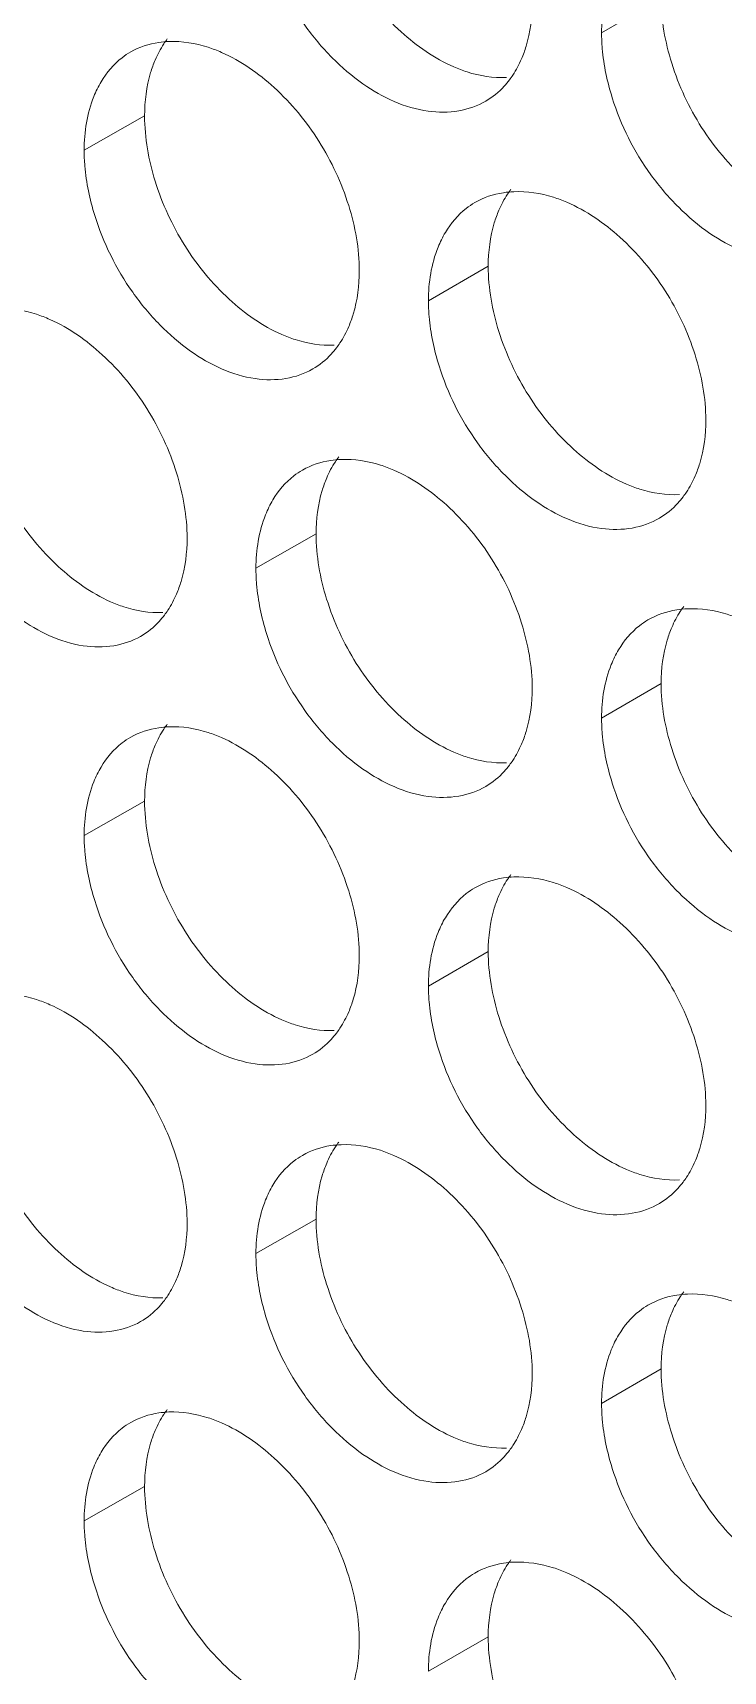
# Model space of a CAD drawing. Header units: millimetres. Extents: x 1177 to 4147, y 93 to 2194.
# Drawn here: x 2607.16 to 2615.09, y 800 to 818.83 of the extents above; entities that cross this region are included whole.
import ezdxf

# ---------------------------------------------------------------- set-up
doc = ezdxf.new("R2010")
doc.units = ezdxf.units.MM
doc.header["$LTSCALE"] = 0.1
doc.layers.get('0').update_dxf_attribs({"lineweight": 13})
doc.layers.add('标注', color=251, linetype='Continuous', lineweight=9)

# ---------------------------------------------------------------- blocks, each defined once
blk = doc.blocks.new('02')
at = {"layer": '标注'}
for p, q in [((4503.958, 761.597), (4502.981, 761.028)), ((4495.478, 759.664), (4494.485, 759.101)), ((4495.478, 759.664), (4494.485, 759.101)), ((4501.12, 757.196), (4500.138, 756.629)), ((4501.12, 757.196), (4500.138, 756.629)), ((4498.293, 752.802), (4497.306, 752.237)), ((4503.958, 750.347), (4502.981, 749.778)), ((4495.478, 748.414), (4494.485, 747.851)), ((4501.12, 745.946), (4500.138, 745.379)), ((4498.293, 741.552), (4497.306, 740.987)), ((4503.958, 739.097), (4502.981, 738.528)), ((4495.478, 737.164), (4494.485, 736.601)), ((4495.478, 737.164), (4494.485, 736.601)), ((4501.12, 734.696), (4500.138, 734.129)), ((4501.12, 734.696), (4500.138, 734.129))]:
    blk.add_line(p, q, dxfattribs=at)
for points, knots in [([(4498.293, 764.052), (4498.293, 763.69), (4498.43, 762.941), (4498.909, 761.904), (4499.627, 761.035), (4500.236, 760.607), (4500.554, 760.469)], [0, 0, 0, 0, 0.24456, 0.50691, 0.765504, 1, 1, 1, 1]), ([(4497.48, 762.417), (4497.62, 761.968), (4497.939, 761.325), (4498.537, 760.615), (4499.173, 760.066), (4499.907, 759.72), (4500.629, 759.719), (4500.944, 759.827), (4501.08, 759.906)], [0, 0, 0, 0, 0.287474, 0.429768, 0.565237, 0.801327, 0.903927, 1, 1, 1, 1]), ([(4503.26, 762.148), (4503.214, 762.071), (4503.043, 761.722), (4502.981, 761.326), (4502.981, 761.028)], [0, 0, 0, 0, 0.232026, 1, 1, 1, 1]), ([(4501.667, 760.6), (4501.696, 760.668), (4501.802, 760.962), (4501.842, 761.279), (4501.842, 761.518)], [0, 0, 0, 0, 0.235309, 1, 1, 1, 1]), ([(4503.958, 761.597), (4503.958, 761.236), (4504.096, 760.487), (4504.579, 759.452), (4505.304, 758.586), (4505.917, 758.161), (4506.237, 758.025)], [0, 0, 0, 0, 0.244219, 0.506251, 0.764892, 1, 1, 1, 1]), ([(4502.981, 761.028), (4502.981, 760.942), (4502.998, 760.58), (4503.074, 760.222), (4503.157, 759.959)], [0, 0, 0, 0, 0.239121, 1, 1, 1, 1]), ([(4495.25, 760.714), (4495.201, 760.686), (4495.007, 760.558), (4494.853, 760.375), (4494.763, 760.224)], [0, 0, 0, 0, 0.24456, 1, 1, 1, 1]), ([(4495.25, 760.714), (4495.201, 760.686), (4495.007, 760.558), (4494.853, 760.375), (4494.763, 760.224)], [0, 0, 0, 0, 0.24456, 1, 1, 1, 1]), ([(4495.878, 760.886), (4495.821, 760.883), (4495.604, 760.864), (4495.39, 760.794), (4495.25, 760.714)], [0, 0, 0, 0, 0.258641, 1, 1, 1, 1]), ([(4495.878, 760.886), (4495.821, 760.883), (4495.604, 760.864), (4495.39, 760.794), (4495.25, 760.714)], [0, 0, 0, 0, 0.258641, 1, 1, 1, 1]), ([(4495.849, 760.927), (4495.83, 760.901), (4495.753, 760.792), (4495.691, 760.674), (4495.652, 760.581)], [0, 0, 0, 0, 0.243518, 1, 1, 1, 1]), ([(4495.849, 760.927), (4495.83, 760.901), (4495.753, 760.792), (4495.691, 760.674), (4495.652, 760.581)], [0, 0, 0, 0, 0.243518, 1, 1, 1, 1]), ([(4496.741, 760.707), (4496.668, 760.739), (4496.393, 760.844), (4496.094, 760.894), (4495.878, 760.886)], [0, 0, 0, 0, 0.266913, 1, 1, 1, 1]), ([(4496.741, 760.707), (4496.668, 760.739), (4496.393, 760.844), (4496.094, 760.894), (4495.878, 760.886)], [0, 0, 0, 0, 0.266913, 1, 1, 1, 1]), ([(4499.003, 757.122), (4499.003, 757.483), (4498.866, 758.233), (4498.385, 759.27), (4497.666, 760.139), (4497.058, 760.568), (4496.741, 760.707)], [0, 0, 0, 0, 0.244427, 0.506785, 0.765518, 1, 1, 1, 1]), ([(4499.003, 757.122), (4499.003, 757.483), (4498.866, 758.233), (4498.385, 759.27), (4497.666, 760.139), (4497.058, 760.568), (4496.741, 760.707)], [0, 0, 0, 0, 0.244427, 0.506785, 0.765518, 1, 1, 1, 1]), ([(4495.652, 760.581), (4495.623, 760.514), (4495.517, 760.219), (4495.478, 759.903), (4495.478, 759.664)], [0, 0, 0, 0, 0.234922, 1, 1, 1, 1]), ([(4495.652, 760.581), (4495.623, 760.514), (4495.517, 760.219), (4495.478, 759.903), (4495.478, 759.664)], [0, 0, 0, 0, 0.234922, 1, 1, 1, 1]), ([(4500.554, 760.469), (4500.626, 760.437), (4500.902, 760.333), (4501.202, 760.285), (4501.419, 760.294)], [0, 0, 0, 0, 0.266492, 1, 1, 1, 1]), ([(4501.468, 760.255), (4501.488, 760.281), (4501.564, 760.389), (4501.627, 760.508), (4501.667, 760.6)], [0, 0, 0, 0, 0.243785, 1, 1, 1, 1]), ([(4494.763, 760.224), (4494.717, 760.147), (4494.547, 759.797), (4494.485, 759.4), (4494.485, 759.101)], [0, 0, 0, 0, 0.231308, 1, 1, 1, 1]), ([(4494.763, 760.224), (4494.717, 760.147), (4494.547, 759.797), (4494.485, 759.4), (4494.485, 759.101)], [0, 0, 0, 0, 0.231308, 1, 1, 1, 1]), ([(4501.08, 759.906), (4501.192, 759.971), (4501.33, 760.084), (4501.441, 760.219), (4501.468, 760.255)], [0, 0, 0, 0, 0.744134, 1, 1, 1, 1]), ([(4503.157, 759.959), (4503.298, 759.51), (4503.621, 758.865), (4504.227, 758.158), (4504.871, 757.611), (4505.614, 757.271), (4506.341, 757.277), (4506.658, 757.39), (4506.795, 757.47)], [0, 0, 0, 0, 0.286646, 0.428688, 0.564047, 0.800418, 0.903427, 1, 1, 1, 1]), ([(4495.478, 759.664), (4495.478, 759.302), (4495.615, 758.552), (4496.091, 757.515), (4496.806, 756.644), (4497.412, 756.214), (4497.729, 756.075)], [0, 0, 0, 0, 0.244732, 0.507241, 0.765812, 1, 1, 1, 1]), ([(4495.478, 759.664), (4495.478, 759.302), (4495.615, 758.552), (4496.091, 757.515), (4496.806, 756.644), (4497.412, 756.214), (4497.729, 756.075)], [0, 0, 0, 0, 0.244732, 0.507241, 0.765812, 1, 1, 1, 1]), ([(4494.485, 759.101), (4494.485, 759.015), (4494.502, 758.653), (4494.577, 758.294), (4494.659, 758.031)], [0, 0, 0, 0, 0.239012, 1, 1, 1, 1]), ([(4494.485, 759.101), (4494.485, 759.015), (4494.502, 758.653), (4494.577, 758.294), (4494.659, 758.031)], [0, 0, 0, 0, 0.239012, 1, 1, 1, 1]), ([(4501.541, 758.42), (4501.484, 758.418), (4501.261, 758.397), (4501.043, 758.324), (4500.9, 758.241)], [0, 0, 0, 0, 0.258684, 1, 1, 1, 1]), ([(4501.541, 758.42), (4501.484, 758.418), (4501.261, 758.397), (4501.043, 758.324), (4500.9, 758.241)], [0, 0, 0, 0, 0.258684, 1, 1, 1, 1]), ([(4501.492, 758.459), (4501.473, 758.433), (4501.397, 758.325), (4501.334, 758.207), (4501.295, 758.115)], [0, 0, 0, 0, 0.243764, 1, 1, 1, 1]), ([(4501.492, 758.459), (4501.473, 758.433), (4501.397, 758.325), (4501.334, 758.207), (4501.295, 758.115)], [0, 0, 0, 0, 0.243764, 1, 1, 1, 1]), ([(4502.412, 758.246), (4502.339, 758.277), (4502.061, 758.381), (4501.759, 758.429), (4501.541, 758.42)], [0, 0, 0, 0, 0.266573, 1, 1, 1, 1]), ([(4502.412, 758.246), (4502.339, 758.277), (4502.061, 758.381), (4501.759, 758.429), (4501.541, 758.42)], [0, 0, 0, 0, 0.266573, 1, 1, 1, 1]), ([(4494.659, 758.031), (4494.798, 757.583), (4495.115, 756.939), (4495.709, 756.229), (4496.342, 755.678), (4497.071, 755.329), (4497.79, 755.325), (4498.104, 755.431), (4498.239, 755.509)], [0, 0, 0, 0, 0.287891, 0.430312, 0.565838, 0.801787, 0.904179, 1, 1, 1, 1]), ([(4494.659, 758.031), (4494.798, 757.583), (4495.115, 756.939), (4495.709, 756.229), (4496.342, 755.678), (4497.071, 755.329), (4497.79, 755.325), (4498.104, 755.431), (4498.239, 755.509)], [0, 0, 0, 0, 0.287891, 0.430312, 0.565838, 0.801787, 0.904179, 1, 1, 1, 1]), ([(4500.9, 758.241), (4500.851, 758.212), (4500.659, 758.083), (4500.505, 757.9), (4500.416, 757.75)], [0, 0, 0, 0, 0.244804, 1, 1, 1, 1]), ([(4500.9, 758.241), (4500.851, 758.212), (4500.659, 758.083), (4500.505, 757.9), (4500.416, 757.75)], [0, 0, 0, 0, 0.244804, 1, 1, 1, 1]), ([(4501.295, 758.115), (4501.266, 758.047), (4501.16, 757.752), (4501.12, 757.436), (4501.12, 757.196)], [0, 0, 0, 0, 0.235219, 1, 1, 1, 1]), ([(4501.295, 758.115), (4501.266, 758.047), (4501.16, 757.752), (4501.12, 757.436), (4501.12, 757.196)], [0, 0, 0, 0, 0.235219, 1, 1, 1, 1]), ([(4504.693, 754.671), (4504.693, 755.032), (4504.554, 755.782), (4504.069, 756.817), (4503.343, 757.683), (4502.731, 758.109), (4502.412, 758.246)], [0, 0, 0, 0, 0.244084, 0.506123, 0.764903, 1, 1, 1, 1]), ([(4504.693, 754.671), (4504.693, 755.032), (4504.554, 755.782), (4504.069, 756.817), (4503.343, 757.683), (4502.731, 758.109), (4502.412, 758.246)], [0, 0, 0, 0, 0.244084, 0.506123, 0.764903, 1, 1, 1, 1]), ([(4500.416, 757.75), (4500.37, 757.673), (4500.199, 757.324), (4500.138, 756.927), (4500.138, 756.629)], [0, 0, 0, 0, 0.231788, 1, 1, 1, 1]), ([(4500.416, 757.75), (4500.37, 757.673), (4500.199, 757.324), (4500.138, 756.927), (4500.138, 756.629)], [0, 0, 0, 0, 0.231788, 1, 1, 1, 1]), ([(4498.829, 756.204), (4498.858, 756.272), (4498.964, 756.566), (4499.003, 756.883), (4499.003, 757.122)], [0, 0, 0, 0, 0.23516, 1, 1, 1, 1]), ([(4498.829, 756.204), (4498.858, 756.272), (4498.964, 756.566), (4499.003, 756.883), (4499.003, 757.122)], [0, 0, 0, 0, 0.23516, 1, 1, 1, 1]), ([(4501.12, 757.196), (4501.12, 756.835), (4501.257, 756.085), (4501.739, 755.049), (4502.46, 754.182), (4503.071, 753.756), (4503.389, 753.619)], [0, 0, 0, 0, 0.244389, 0.506579, 0.765197, 1, 1, 1, 1]), ([(4501.12, 757.196), (4501.12, 756.835), (4501.257, 756.085), (4501.739, 755.049), (4502.46, 754.182), (4503.071, 753.756), (4503.389, 753.619)], [0, 0, 0, 0, 0.244389, 0.506579, 0.765197, 1, 1, 1, 1]), ([(4493.923, 756.323), (4493.851, 756.355), (4493.577, 756.461), (4493.279, 756.511), (4493.063, 756.503)], [0, 0, 0, 0, 0.267086, 1, 1, 1, 1]), ([(4500.138, 756.629), (4500.138, 756.543), (4500.154, 756.181), (4500.23, 755.823), (4500.313, 755.56)], [0, 0, 0, 0, 0.239084, 1, 1, 1, 1]), ([(4500.138, 756.629), (4500.138, 756.543), (4500.154, 756.181), (4500.23, 755.823), (4500.313, 755.56)], [0, 0, 0, 0, 0.239084, 1, 1, 1, 1]), ([(4496.176, 752.732), (4496.176, 753.093), (4496.039, 753.843), (4495.56, 754.881), (4494.844, 755.752), (4494.239, 756.183), (4493.923, 756.323)], [0, 0, 0, 0, 0.244599, 0.507118, 0.765827, 1, 1, 1, 1]), ([(4498.628, 755.856), (4498.648, 755.882), (4498.725, 755.992), (4498.789, 756.111), (4498.829, 756.204)], [0, 0, 0, 0, 0.243623, 1, 1, 1, 1]), ([(4498.628, 755.856), (4498.648, 755.882), (4498.725, 755.992), (4498.789, 756.111), (4498.829, 756.204)], [0, 0, 0, 0, 0.243623, 1, 1, 1, 1]), ([(4497.729, 756.075), (4497.801, 756.044), (4498.076, 755.939), (4498.375, 755.89), (4498.591, 755.899)], [0, 0, 0, 0, 0.266662, 1, 1, 1, 1]), ([(4497.729, 756.075), (4497.801, 756.044), (4498.076, 755.939), (4498.375, 755.89), (4498.591, 755.899)], [0, 0, 0, 0, 0.266662, 1, 1, 1, 1]), ([(4498.239, 755.509), (4498.352, 755.574), (4498.49, 755.686), (4498.601, 755.82), (4498.628, 755.856)], [0, 0, 0, 0, 0.744037, 1, 1, 1, 1]), ([(4498.239, 755.509), (4498.352, 755.574), (4498.49, 755.686), (4498.601, 755.82), (4498.628, 755.856)], [0, 0, 0, 0, 0.744037, 1, 1, 1, 1]), ([(4500.313, 755.56), (4500.453, 755.111), (4500.774, 754.467), (4501.376, 753.758), (4502.016, 753.21), (4502.755, 752.867), (4503.479, 752.869), (4503.795, 752.98), (4503.931, 753.06)], [0, 0, 0, 0, 0.287059, 0.429226, 0.56464, 0.800871, 0.903676, 1, 1, 1, 1]), ([(4500.313, 755.56), (4500.453, 755.111), (4500.774, 754.467), (4501.376, 753.758), (4502.016, 753.21), (4502.755, 752.867), (4503.479, 752.869), (4503.795, 752.98), (4503.931, 753.06)], [0, 0, 0, 0, 0.287059, 0.429226, 0.56464, 0.800871, 0.903676, 1, 1, 1, 1]), ([(4492.675, 755.282), (4492.675, 754.921), (4492.811, 754.171), (4493.285, 753.132), (4493.997, 752.26), (4494.601, 751.828), (4494.917, 751.689)], [0, 0, 0, 0, 0.244904, 0.507573, 0.76612, 1, 1, 1, 1]), ([(4504.517, 753.753), (4504.546, 753.82), (4504.653, 754.115), (4504.693, 754.432), (4504.693, 754.671)], [0, 0, 0, 0, 0.235457, 1, 1, 1, 1]), ([(4504.517, 753.753), (4504.546, 753.82), (4504.653, 754.115), (4504.693, 754.432), (4504.693, 754.671)], [0, 0, 0, 0, 0.235457, 1, 1, 1, 1]), ([(4498.704, 754.024), (4498.647, 754.022), (4498.427, 754.002), (4498.211, 753.931), (4498.069, 753.849)], [0, 0, 0, 0, 0.258662, 1, 1, 1, 1]), ([(4498.667, 754.067), (4498.647, 754.041), (4498.57, 753.932), (4498.507, 753.813), (4498.468, 753.72)], [0, 0, 0, 0, 0.243602, 1, 1, 1, 1]), ([(4499.57, 753.848), (4499.498, 753.88), (4499.221, 753.985), (4498.921, 754.033), (4498.704, 754.024)], [0, 0, 0, 0, 0.266742, 1, 1, 1, 1]), ([(4498.069, 753.849), (4498.02, 753.821), (4497.827, 753.692), (4497.673, 753.509), (4497.584, 753.359)], [0, 0, 0, 0, 0.244683, 1, 1, 1, 1]), ([(4498.468, 753.72), (4498.439, 753.652), (4498.333, 753.357), (4498.293, 753.041), (4498.293, 752.802)], [0, 0, 0, 0, 0.235071, 1, 1, 1, 1]), ([(4501.842, 750.268), (4501.842, 750.629), (4501.704, 751.379), (4501.221, 752.415), (4500.499, 753.282), (4499.889, 753.71), (4499.57, 753.848)], [0, 0, 0, 0, 0.244255, 0.506454, 0.76521, 1, 1, 1, 1]), ([(4504.32, 753.411), (4504.339, 753.436), (4504.415, 753.544), (4504.477, 753.661), (4504.517, 753.753)], [0, 0, 0, 0, 0.243945, 1, 1, 1, 1]), ([(4504.32, 753.411), (4504.339, 753.436), (4504.415, 753.544), (4504.477, 753.661), (4504.517, 753.753)], [0, 0, 0, 0, 0.243945, 1, 1, 1, 1]), ([(4491.85, 753.652), (4491.988, 753.204), (4492.302, 752.561), (4492.894, 751.849), (4493.522, 751.297), (4494.247, 750.946), (4494.963, 750.937), (4495.276, 751.042), (4495.411, 751.119)], [0, 0, 0, 0, 0.288311, 0.430859, 0.566442, 0.80225, 0.904434, 1, 1, 1, 1]), ([(4503.389, 753.619), (4503.462, 753.587), (4503.74, 753.484), (4504.041, 753.436), (4504.258, 753.446)], [0, 0, 0, 0, 0.266325, 1, 1, 1, 1]), ([(4503.389, 753.619), (4503.462, 753.587), (4503.74, 753.484), (4504.041, 753.436), (4504.258, 753.446)], [0, 0, 0, 0, 0.266325, 1, 1, 1, 1]), ([(4497.584, 753.359), (4497.538, 753.282), (4497.367, 752.932), (4497.306, 752.535), (4497.306, 752.237)], [0, 0, 0, 0, 0.231548, 1, 1, 1, 1]), ([(4503.931, 753.06), (4504.044, 753.126), (4504.182, 753.239), (4504.293, 753.375), (4504.32, 753.411)], [0, 0, 0, 0, 0.744227, 1, 1, 1, 1]), ([(4503.931, 753.06), (4504.044, 753.126), (4504.182, 753.239), (4504.293, 753.375), (4504.32, 753.411)], [0, 0, 0, 0, 0.744227, 1, 1, 1, 1]), ([(4496.002, 751.815), (4496.031, 751.882), (4496.137, 752.177), (4496.176, 752.493), (4496.176, 752.732)], [0, 0, 0, 0, 0.235011, 1, 1, 1, 1]), ([(4498.293, 752.802), (4498.293, 752.44), (4498.43, 751.691), (4498.909, 750.654), (4499.627, 749.785), (4500.236, 749.357), (4500.554, 749.219)], [0, 0, 0, 0, 0.24456, 0.50691, 0.765504, 1, 1, 1, 1]), ([(4497.306, 752.237), (4497.306, 752.151), (4497.322, 751.788), (4497.398, 751.43), (4497.48, 751.167)], [0, 0, 0, 0, 0.239048, 1, 1, 1, 1]), ([(4494.917, 751.689), (4494.988, 751.657), (4495.262, 751.551), (4495.56, 751.502), (4495.775, 751.51)], [0, 0, 0, 0, 0.266833, 1, 1, 1, 1]), ([(4495.803, 751.468), (4495.823, 751.494), (4495.9, 751.603), (4495.962, 751.722), (4496.002, 751.815)], [0, 0, 0, 0, 0.243534, 1, 1, 1, 1]), ([(4504.391, 751.572), (4504.332, 751.57), (4504.107, 751.548), (4503.886, 751.473), (4503.742, 751.389)], [0, 0, 0, 0, 0.258706, 1, 1, 1, 1]), ([(4504.329, 751.608), (4504.31, 751.582), (4504.235, 751.475), (4504.173, 751.358), (4504.134, 751.266)], [0, 0, 0, 0, 0.243924, 1, 1, 1, 1]), ([(4505.264, 751.4), (4505.191, 751.431), (4504.912, 751.535), (4504.609, 751.582), (4504.391, 751.572)], [0, 0, 0, 0, 0.266406, 1, 1, 1, 1]), ([(4495.411, 751.119), (4495.525, 751.183), (4495.664, 751.297), (4495.776, 751.433), (4495.803, 751.468)], [0, 0, 0, 0, 0.743822, 1, 1, 1, 1]), ([(4503.742, 751.389), (4503.693, 751.36), (4503.502, 751.231), (4503.349, 751.048), (4503.26, 750.898)], [0, 0, 0, 0, 0.244922, 1, 1, 1, 1]), ([(4497.48, 751.167), (4497.62, 750.718), (4497.939, 750.075), (4498.537, 749.365), (4499.173, 748.816), (4499.907, 748.47), (4500.629, 748.469), (4500.944, 748.577), (4501.08, 748.656)], [0, 0, 0, 0, 0.287474, 0.429768, 0.565237, 0.801327, 0.903927, 1, 1, 1, 1]), ([(4504.134, 751.266), (4504.105, 751.199), (4503.998, 750.904), (4503.958, 750.587), (4503.958, 750.347)], [0, 0, 0, 0, 0.235368, 1, 1, 1, 1]), ([(4503.26, 750.898), (4503.214, 750.821), (4503.043, 750.472), (4502.981, 750.076), (4502.981, 749.778)], [0, 0, 0, 0, 0.232026, 1, 1, 1, 1]), ([(4501.667, 749.35), (4501.696, 749.418), (4501.802, 749.712), (4501.842, 750.029), (4501.842, 750.268)], [0, 0, 0, 0, 0.235309, 1, 1, 1, 1]), ([(4503.958, 750.347), (4503.958, 749.986), (4504.096, 749.237), (4504.579, 748.202), (4505.304, 747.336), (4505.917, 746.911), (4506.237, 746.775)], [0, 0, 0, 0, 0.244219, 0.506251, 0.764892, 1, 1, 1, 1]), ([(4495.849, 749.677), (4495.83, 749.651), (4495.753, 749.542), (4495.691, 749.424), (4495.652, 749.331)], [0, 0, 0, 0, 0.243518, 1, 1, 1, 1]), ([(4502.981, 749.778), (4502.981, 749.692), (4502.998, 749.33), (4503.074, 748.972), (4503.157, 748.709)], [0, 0, 0, 0, 0.239121, 1, 1, 1, 1]), ([(4495.25, 749.464), (4495.201, 749.436), (4495.007, 749.308), (4494.853, 749.125), (4494.763, 748.974)], [0, 0, 0, 0, 0.24456, 1, 1, 1, 1]), ([(4495.878, 749.636), (4495.821, 749.633), (4495.604, 749.614), (4495.39, 749.544), (4495.25, 749.464)], [0, 0, 0, 0, 0.258641, 1, 1, 1, 1]), ([(4496.741, 749.457), (4496.668, 749.489), (4496.393, 749.594), (4496.094, 749.644), (4495.878, 749.636)], [0, 0, 0, 0, 0.266913, 1, 1, 1, 1]), ([(4499.003, 745.872), (4499.003, 746.233), (4498.866, 746.983), (4498.385, 748.02), (4497.666, 748.889), (4497.058, 749.318), (4496.741, 749.457)], [0, 0, 0, 0, 0.244427, 0.506785, 0.765518, 1, 1, 1, 1]), ([(4495.652, 749.331), (4495.623, 749.264), (4495.517, 748.969), (4495.478, 748.653), (4495.478, 748.414)], [0, 0, 0, 0, 0.234922, 1, 1, 1, 1]), ([(4500.554, 749.219), (4500.626, 749.187), (4500.902, 749.083), (4501.202, 749.035), (4501.419, 749.044)], [0, 0, 0, 0, 0.266492, 1, 1, 1, 1]), ([(4501.468, 749.005), (4501.488, 749.031), (4501.564, 749.139), (4501.627, 749.258), (4501.667, 749.35)], [0, 0, 0, 0, 0.243785, 1, 1, 1, 1]), ([(4494.763, 748.974), (4494.717, 748.897), (4494.547, 748.547), (4494.485, 748.15), (4494.485, 747.851)], [0, 0, 0, 0, 0.231308, 1, 1, 1, 1]), ([(4501.08, 748.656), (4501.192, 748.721), (4501.33, 748.834), (4501.441, 748.969), (4501.468, 749.005)], [0, 0, 0, 0, 0.744134, 1, 1, 1, 1]), ([(4503.157, 748.709), (4503.298, 748.26), (4503.621, 747.615), (4504.227, 746.908), (4504.871, 746.361), (4505.614, 746.021), (4506.341, 746.027), (4506.658, 746.14), (4506.795, 746.22)], [0, 0, 0, 0, 0.286646, 0.428688, 0.564047, 0.800418, 0.903427, 1, 1, 1, 1]), ([(4495.478, 748.414), (4495.478, 748.052), (4495.615, 747.302), (4496.091, 746.265), (4496.806, 745.394), (4497.412, 744.964), (4497.729, 744.825)], [0, 0, 0, 0, 0.244732, 0.507241, 0.765812, 1, 1, 1, 1]), ([(4494.485, 747.851), (4494.485, 747.765), (4494.502, 747.403), (4494.577, 747.044), (4494.659, 746.781)], [0, 0, 0, 0, 0.239012, 1, 1, 1, 1]), ([(4500.9, 746.991), (4500.851, 746.962), (4500.659, 746.833), (4500.505, 746.65), (4500.416, 746.5)], [0, 0, 0, 0, 0.244804, 1, 1, 1, 1]), ([(4501.541, 747.17), (4501.484, 747.168), (4501.261, 747.147), (4501.043, 747.074), (4500.9, 746.991)], [0, 0, 0, 0, 0.258684, 1, 1, 1, 1]), ([(4501.492, 747.209), (4501.473, 747.183), (4501.397, 747.075), (4501.334, 746.957), (4501.295, 746.865)], [0, 0, 0, 0, 0.243764, 1, 1, 1, 1]), ([(4502.412, 746.996), (4502.339, 747.027), (4502.061, 747.131), (4501.759, 747.179), (4501.541, 747.17)], [0, 0, 0, 0, 0.266573, 1, 1, 1, 1]), ([(4504.693, 743.421), (4504.693, 743.782), (4504.554, 744.532), (4504.069, 745.567), (4503.343, 746.433), (4502.731, 746.859), (4502.412, 746.996)], [0, 0, 0, 0, 0.244084, 0.506123, 0.764903, 1, 1, 1, 1]), ([(4494.659, 746.781), (4494.798, 746.333), (4495.115, 745.689), (4495.709, 744.979), (4496.342, 744.428), (4497.071, 744.079), (4497.79, 744.075), (4498.104, 744.181), (4498.239, 744.259)], [0, 0, 0, 0, 0.287891, 0.430312, 0.565838, 0.801787, 0.904179, 1, 1, 1, 1]), ([(4501.295, 746.865), (4501.266, 746.797), (4501.16, 746.502), (4501.12, 746.186), (4501.12, 745.946)], [0, 0, 0, 0, 0.235219, 1, 1, 1, 1]), ([(4500.416, 746.5), (4500.37, 746.423), (4500.199, 746.074), (4500.138, 745.677), (4500.138, 745.379)], [0, 0, 0, 0, 0.231788, 1, 1, 1, 1]), ([(4501.12, 745.946), (4501.12, 745.585), (4501.257, 744.835), (4501.739, 743.799), (4502.46, 742.932), (4503.071, 742.506), (4503.389, 742.369)], [0, 0, 0, 0, 0.244389, 0.506579, 0.765197, 1, 1, 1, 1]), ([(4498.829, 744.954), (4498.858, 745.022), (4498.964, 745.316), (4499.003, 745.633), (4499.003, 745.872)], [0, 0, 0, 0, 0.23516, 1, 1, 1, 1]), ([(4500.138, 745.379), (4500.138, 745.293), (4500.154, 744.931), (4500.23, 744.573), (4500.313, 744.31)], [0, 0, 0, 0, 0.239084, 1, 1, 1, 1]), ([(4493.923, 745.073), (4493.851, 745.105), (4493.577, 745.211), (4493.279, 745.261), (4493.063, 745.253)], [0, 0, 0, 0, 0.267086, 1, 1, 1, 1]), ([(4496.176, 741.482), (4496.176, 741.843), (4496.039, 742.593), (4495.56, 743.631), (4494.844, 744.502), (4494.239, 744.933), (4493.923, 745.073)], [0, 0, 0, 0, 0.244599, 0.507118, 0.765827, 1, 1, 1, 1]), ([(4498.628, 744.606), (4498.648, 744.632), (4498.725, 744.742), (4498.789, 744.861), (4498.829, 744.954)], [0, 0, 0, 0, 0.243623, 1, 1, 1, 1]), ([(4497.729, 744.825), (4497.801, 744.794), (4498.076, 744.689), (4498.375, 744.64), (4498.591, 744.649)], [0, 0, 0, 0, 0.266662, 1, 1, 1, 1]), ([(4498.239, 744.259), (4498.352, 744.324), (4498.49, 744.436), (4498.601, 744.57), (4498.628, 744.606)], [0, 0, 0, 0, 0.744037, 1, 1, 1, 1]), ([(4500.313, 744.31), (4500.453, 743.861), (4500.774, 743.217), (4501.376, 742.508), (4502.016, 741.96), (4502.755, 741.617), (4503.479, 741.619), (4503.795, 741.73), (4503.931, 741.81)], [0, 0, 0, 0, 0.287059, 0.429226, 0.56464, 0.800871, 0.903676, 1, 1, 1, 1]), ([(4492.675, 744.032), (4492.675, 743.671), (4492.811, 742.921), (4493.285, 741.882), (4493.997, 741.01), (4494.601, 740.578), (4494.917, 740.439)], [0, 0, 0, 0, 0.244904, 0.507573, 0.76612, 1, 1, 1, 1]), ([(4504.517, 742.503), (4504.546, 742.57), (4504.653, 742.865), (4504.693, 743.182), (4504.693, 743.421)], [0, 0, 0, 0, 0.235457, 1, 1, 1, 1]), ([(4498.704, 742.774), (4498.647, 742.772), (4498.427, 742.752), (4498.211, 742.681), (4498.069, 742.599)], [0, 0, 0, 0, 0.258662, 1, 1, 1, 1]), ([(4498.667, 742.817), (4498.647, 742.791), (4498.57, 742.682), (4498.507, 742.563), (4498.468, 742.47)], [0, 0, 0, 0, 0.243602, 1, 1, 1, 1]), ([(4499.57, 742.598), (4499.498, 742.63), (4499.221, 742.735), (4498.921, 742.783), (4498.704, 742.774)], [0, 0, 0, 0, 0.266742, 1, 1, 1, 1]), ([(4498.069, 742.599), (4498.02, 742.571), (4497.827, 742.442), (4497.673, 742.259), (4497.584, 742.109)], [0, 0, 0, 0, 0.244683, 1, 1, 1, 1]), ([(4498.468, 742.47), (4498.439, 742.402), (4498.333, 742.107), (4498.293, 741.791), (4498.293, 741.552)], [0, 0, 0, 0, 0.235071, 1, 1, 1, 1]), ([(4501.842, 739.018), (4501.842, 739.379), (4501.704, 740.129), (4501.221, 741.165), (4500.499, 742.032), (4499.889, 742.46), (4499.57, 742.598)], [0, 0, 0, 0, 0.244255, 0.506454, 0.76521, 1, 1, 1, 1]), ([(4504.32, 742.161), (4504.339, 742.186), (4504.415, 742.294), (4504.477, 742.411), (4504.517, 742.503)], [0, 0, 0, 0, 0.243945, 1, 1, 1, 1]), ([(4491.85, 742.402), (4491.988, 741.954), (4492.302, 741.311), (4492.894, 740.599), (4493.522, 740.047), (4494.247, 739.696), (4494.963, 739.687), (4495.276, 739.792), (4495.411, 739.869)], [0, 0, 0, 0, 0.288311, 0.430859, 0.566442, 0.80225, 0.904434, 1, 1, 1, 1]), ([(4503.389, 742.369), (4503.462, 742.337), (4503.74, 742.234), (4504.041, 742.186), (4504.258, 742.196)], [0, 0, 0, 0, 0.266325, 1, 1, 1, 1]), ([(4503.931, 741.81), (4504.044, 741.876), (4504.182, 741.989), (4504.293, 742.125), (4504.32, 742.161)], [0, 0, 0, 0, 0.744227, 1, 1, 1, 1]), ([(4497.584, 742.109), (4497.538, 742.032), (4497.367, 741.682), (4497.306, 741.285), (4497.306, 740.987)], [0, 0, 0, 0, 0.231548, 1, 1, 1, 1]), ([(4496.002, 740.565), (4496.031, 740.632), (4496.137, 740.927), (4496.176, 741.243), (4496.176, 741.482)], [0, 0, 0, 0, 0.235011, 1, 1, 1, 1]), ([(4498.293, 741.552), (4498.293, 741.19), (4498.43, 740.441), (4498.909, 739.404), (4499.627, 738.535), (4500.236, 738.107), (4500.554, 737.969)], [0, 0, 0, 0, 0.24456, 0.50691, 0.765504, 1, 1, 1, 1]), ([(4497.306, 740.987), (4497.306, 740.901), (4497.322, 740.538), (4497.398, 740.18), (4497.48, 739.917)], [0, 0, 0, 0, 0.239048, 1, 1, 1, 1]), ([(4495.803, 740.218), (4495.823, 740.244), (4495.9, 740.353), (4495.962, 740.472), (4496.002, 740.565)], [0, 0, 0, 0, 0.243534, 1, 1, 1, 1]), ([(4494.917, 740.439), (4494.988, 740.407), (4495.262, 740.301), (4495.56, 740.252), (4495.775, 740.26)], [0, 0, 0, 0, 0.266833, 1, 1, 1, 1]), ([(4504.391, 740.322), (4504.332, 740.32), (4504.107, 740.298), (4503.886, 740.223), (4503.742, 740.139)], [0, 0, 0, 0, 0.258706, 1, 1, 1, 1]), ([(4504.329, 740.358), (4504.31, 740.332), (4504.235, 740.225), (4504.173, 740.108), (4504.134, 740.016)], [0, 0, 0, 0, 0.243924, 1, 1, 1, 1]), ([(4505.264, 740.15), (4505.191, 740.181), (4504.912, 740.285), (4504.609, 740.332), (4504.391, 740.322)], [0, 0, 0, 0, 0.266406, 1, 1, 1, 1]), ([(4495.411, 739.869), (4495.525, 739.933), (4495.664, 740.047), (4495.776, 740.183), (4495.803, 740.218)], [0, 0, 0, 0, 0.743822, 1, 1, 1, 1]), ([(4503.742, 740.139), (4503.693, 740.11), (4503.502, 739.981), (4503.349, 739.798), (4503.26, 739.648)], [0, 0, 0, 0, 0.244922, 1, 1, 1, 1]), ([(4504.134, 740.016), (4504.105, 739.949), (4503.998, 739.654), (4503.958, 739.337), (4503.958, 739.097)], [0, 0, 0, 0, 0.235368, 1, 1, 1, 1]), ([(4497.48, 739.917), (4497.62, 739.468), (4497.939, 738.825), (4498.537, 738.115), (4499.173, 737.566), (4499.907, 737.22), (4500.629, 737.219), (4500.944, 737.327), (4501.08, 737.406)], [0, 0, 0, 0, 0.287474, 0.429768, 0.565237, 0.801327, 0.903927, 1, 1, 1, 1]), ([(4503.26, 739.648), (4503.214, 739.571), (4503.043, 739.222), (4502.981, 738.826), (4502.981, 738.528)], [0, 0, 0, 0, 0.232026, 1, 1, 1, 1]), ([(4501.667, 738.1), (4501.696, 738.168), (4501.802, 738.462), (4501.842, 738.779), (4501.842, 739.018)], [0, 0, 0, 0, 0.235309, 1, 1, 1, 1]), ([(4503.958, 739.097), (4503.958, 738.736), (4504.096, 737.987), (4504.579, 736.952), (4505.304, 736.086), (4505.917, 735.661), (4506.237, 735.525)], [0, 0, 0, 0, 0.244219, 0.506251, 0.764892, 1, 1, 1, 1]), ([(4495.878, 738.386), (4495.821, 738.383), (4495.604, 738.364), (4495.39, 738.294), (4495.25, 738.214)], [0, 0, 0, 0, 0.258641, 1, 1, 1, 1]), ([(4495.878, 738.386), (4495.821, 738.383), (4495.604, 738.364), (4495.39, 738.294), (4495.25, 738.214)], [0, 0, 0, 0, 0.258641, 1, 1, 1, 1]), ([(4495.849, 738.427), (4495.83, 738.401), (4495.753, 738.292), (4495.691, 738.174), (4495.652, 738.081)], [0, 0, 0, 0, 0.243518, 1, 1, 1, 1]), ([(4495.849, 738.427), (4495.83, 738.401), (4495.753, 738.292), (4495.691, 738.174), (4495.652, 738.081)], [0, 0, 0, 0, 0.243518, 1, 1, 1, 1]), ([(4496.741, 738.207), (4496.668, 738.239), (4496.393, 738.344), (4496.094, 738.394), (4495.878, 738.386)], [0, 0, 0, 0, 0.266913, 1, 1, 1, 1]), ([(4496.741, 738.207), (4496.668, 738.239), (4496.393, 738.344), (4496.094, 738.394), (4495.878, 738.386)], [0, 0, 0, 0, 0.266913, 1, 1, 1, 1]), ([(4502.981, 738.528), (4502.981, 738.442), (4502.998, 738.08), (4503.074, 737.722), (4503.157, 737.459)], [0, 0, 0, 0, 0.239121, 1, 1, 1, 1]), ([(4495.25, 738.214), (4495.201, 738.186), (4495.007, 738.058), (4494.853, 737.875), (4494.763, 737.724)], [0, 0, 0, 0, 0.24456, 1, 1, 1, 1]), ([(4495.25, 738.214), (4495.201, 738.186), (4495.007, 738.058), (4494.853, 737.875), (4494.763, 737.724)], [0, 0, 0, 0, 0.24456, 1, 1, 1, 1]), ([(4499.003, 734.622), (4499.003, 734.983), (4498.866, 735.733), (4498.385, 736.77), (4497.666, 737.639), (4497.058, 738.068), (4496.741, 738.207)], [0, 0, 0, 0, 0.244427, 0.506785, 0.765518, 1, 1, 1, 1]), ([(4499.003, 734.622), (4499.003, 734.983), (4498.866, 735.733), (4498.385, 736.77), (4497.666, 737.639), (4497.058, 738.068), (4496.741, 738.207)], [0, 0, 0, 0, 0.244427, 0.506785, 0.765518, 1, 1, 1, 1]), ([(4495.652, 738.081), (4495.623, 738.014), (4495.517, 737.719), (4495.478, 737.403), (4495.478, 737.164)], [0, 0, 0, 0, 0.234922, 1, 1, 1, 1]), ([(4495.652, 738.081), (4495.623, 738.014), (4495.517, 737.719), (4495.478, 737.403), (4495.478, 737.164)], [0, 0, 0, 0, 0.234922, 1, 1, 1, 1]), ([(4500.554, 737.969), (4500.626, 737.937), (4500.902, 737.833), (4501.202, 737.785), (4501.419, 737.794)], [0, 0, 0, 0, 0.266492, 1, 1, 1, 1]), ([(4501.468, 737.755), (4501.488, 737.781), (4501.564, 737.889), (4501.627, 738.008), (4501.667, 738.1)], [0, 0, 0, 0, 0.243785, 1, 1, 1, 1]), ([(4494.763, 737.724), (4494.717, 737.647), (4494.547, 737.297), (4494.485, 736.9), (4494.485, 736.601)], [0, 0, 0, 0, 0.231308, 1, 1, 1, 1]), ([(4494.763, 737.724), (4494.717, 737.647), (4494.547, 737.297), (4494.485, 736.9), (4494.485, 736.601)], [0, 0, 0, 0, 0.231308, 1, 1, 1, 1]), ([(4501.08, 737.406), (4501.192, 737.471), (4501.33, 737.584), (4501.441, 737.719), (4501.468, 737.755)], [0, 0, 0, 0, 0.744134, 1, 1, 1, 1]), ([(4503.157, 737.459), (4503.298, 737.01), (4503.621, 736.365), (4504.227, 735.658), (4504.871, 735.111), (4505.614, 734.771), (4506.341, 734.777), (4506.658, 734.89), (4506.795, 734.97)], [0, 0, 0, 0, 0.286646, 0.428688, 0.564047, 0.800418, 0.903427, 1, 1, 1, 1]), ([(4495.478, 737.164), (4495.478, 736.802), (4495.615, 736.052), (4496.091, 735.015), (4496.806, 734.144), (4497.412, 733.714), (4497.729, 733.575)], [0, 0, 0, 0, 0.244732, 0.507241, 0.765812, 1, 1, 1, 1]), ([(4495.478, 737.164), (4495.478, 736.802), (4495.615, 736.052), (4496.091, 735.015), (4496.806, 734.144), (4497.412, 733.714), (4497.729, 733.575)], [0, 0, 0, 0, 0.244732, 0.507241, 0.765812, 1, 1, 1, 1]), ([(4494.485, 736.601), (4494.485, 736.515), (4494.502, 736.153), (4494.577, 735.794), (4494.659, 735.531)], [0, 0, 0, 0, 0.239012, 1, 1, 1, 1]), ([(4494.485, 736.601), (4494.485, 736.515), (4494.502, 736.153), (4494.577, 735.794), (4494.659, 735.531)], [0, 0, 0, 0, 0.239012, 1, 1, 1, 1]), ([(4501.492, 735.959), (4501.473, 735.933), (4501.397, 735.825), (4501.334, 735.707), (4501.295, 735.615)], [0, 0, 0, 0, 0.243764, 1, 1, 1, 1]), ([(4501.492, 735.959), (4501.473, 735.933), (4501.397, 735.825), (4501.334, 735.707), (4501.295, 735.615)], [0, 0, 0, 0, 0.243764, 1, 1, 1, 1]), ([(4500.9, 735.741), (4500.851, 735.712), (4500.659, 735.583), (4500.505, 735.4), (4500.416, 735.25)], [0, 0, 0, 0, 0.244804, 1, 1, 1, 1]), ([(4500.9, 735.741), (4500.851, 735.712), (4500.659, 735.583), (4500.505, 735.4), (4500.416, 735.25)], [0, 0, 0, 0, 0.244804, 1, 1, 1, 1]), ([(4501.541, 735.92), (4501.484, 735.918), (4501.261, 735.897), (4501.043, 735.824), (4500.9, 735.741)], [0, 0, 0, 0, 0.258684, 1, 1, 1, 1]), ([(4501.541, 735.92), (4501.484, 735.918), (4501.261, 735.897), (4501.043, 735.824), (4500.9, 735.741)], [0, 0, 0, 0, 0.258684, 1, 1, 1, 1]), ([(4502.412, 735.746), (4502.339, 735.777), (4502.061, 735.881), (4501.759, 735.929), (4501.541, 735.92)], [0, 0, 0, 0, 0.266573, 1, 1, 1, 1]), ([(4502.412, 735.746), (4502.339, 735.777), (4502.061, 735.881), (4501.759, 735.929), (4501.541, 735.92)], [0, 0, 0, 0, 0.266573, 1, 1, 1, 1]), ([(4504.693, 732.171), (4504.693, 732.532), (4504.554, 733.282), (4504.069, 734.317), (4503.343, 735.183), (4502.731, 735.609), (4502.412, 735.746)], [0, 0, 0, 0, 0.244084, 0.506123, 0.764903, 1, 1, 1, 1]), ([(4504.693, 732.171), (4504.693, 732.532), (4504.554, 733.282), (4504.069, 734.317), (4503.343, 735.183), (4502.731, 735.609), (4502.412, 735.746)], [0, 0, 0, 0, 0.244084, 0.506123, 0.764903, 1, 1, 1, 1]), ([(4494.659, 735.531), (4494.798, 735.083), (4495.115, 734.439), (4495.709, 733.729), (4496.342, 733.178), (4497.071, 732.829), (4497.79, 732.825), (4498.104, 732.931), (4498.239, 733.009)], [0, 0, 0, 0, 0.287891, 0.430312, 0.565838, 0.801787, 0.904179, 1, 1, 1, 1]), ([(4494.659, 735.531), (4494.798, 735.083), (4495.115, 734.439), (4495.709, 733.729), (4496.342, 733.178), (4497.071, 732.829), (4497.79, 732.825), (4498.104, 732.931), (4498.239, 733.009)], [0, 0, 0, 0, 0.287891, 0.430312, 0.565838, 0.801787, 0.904179, 1, 1, 1, 1]), ([(4501.295, 735.615), (4501.266, 735.547), (4501.16, 735.252), (4501.12, 734.936), (4501.12, 734.696)], [0, 0, 0, 0, 0.235219, 1, 1, 1, 1]), ([(4501.295, 735.615), (4501.266, 735.547), (4501.16, 735.252), (4501.12, 734.936), (4501.12, 734.696)], [0, 0, 0, 0, 0.235219, 1, 1, 1, 1]), ([(4500.416, 735.25), (4500.37, 735.173), (4500.199, 734.824), (4500.138, 734.427), (4500.138, 734.129)], [0, 0, 0, 0, 0.231788, 1, 1, 1, 1]), ([(4500.416, 735.25), (4500.37, 735.173), (4500.199, 734.824), (4500.138, 734.427), (4500.138, 734.129)], [0, 0, 0, 0, 0.231788, 1, 1, 1, 1]), ([(4498.829, 733.704), (4498.858, 733.772), (4498.964, 734.066), (4499.003, 734.383), (4499.003, 734.622)], [0, 0, 0, 0, 0.23516, 1, 1, 1, 1]), ([(4498.829, 733.704), (4498.858, 733.772), (4498.964, 734.066), (4499.003, 734.383), (4499.003, 734.622)], [0, 0, 0, 0, 0.23516, 1, 1, 1, 1]), ([(4501.12, 734.696), (4501.12, 734.335), (4501.257, 733.585), (4501.739, 732.549), (4502.46, 731.682), (4503.071, 731.256), (4503.389, 731.119)], [0, 0, 0, 0, 0.244389, 0.506579, 0.765197, 1, 1, 1, 1]), ([(4501.12, 734.696), (4501.12, 734.335), (4501.257, 733.585), (4501.739, 732.549), (4502.46, 731.682), (4503.071, 731.256), (4503.389, 731.119)], [0, 0, 0, 0, 0.244389, 0.506579, 0.765197, 1, 1, 1, 1])]:
    blk.add_open_spline(points, degree=3, knots=knots, dxfattribs=at)

msp = doc.modelspace()

# ---------------------------------------------------------------- block references
at = {"xscale": 0.7, "yscale": 0.7, "zscale": 0.7}
msp.add_blockref('02', (-538.391, 286.112), dxfattribs=at)

doc.saveas('drawing.dxf')
